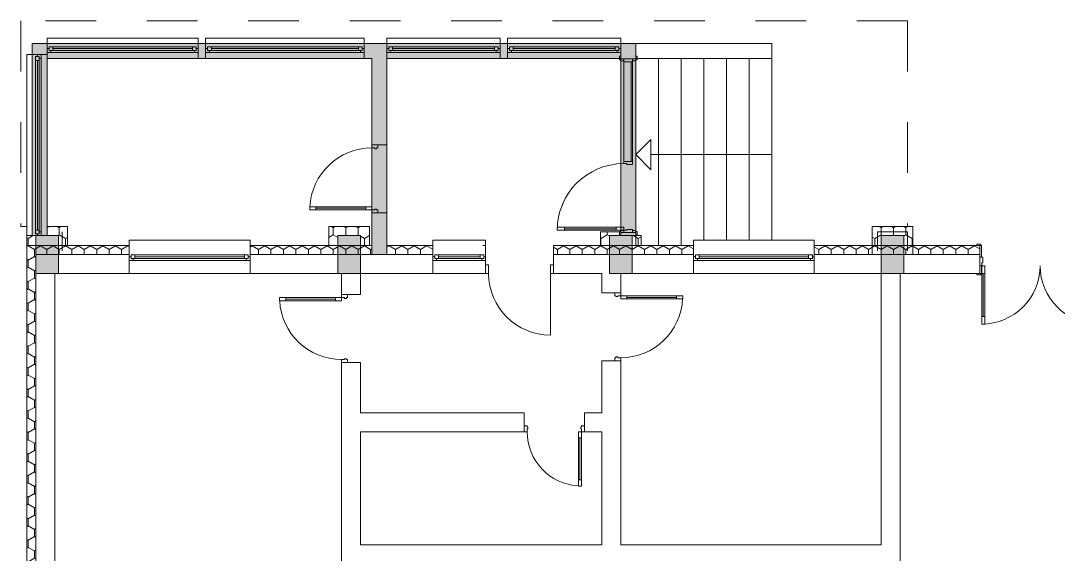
# Model space of a CAD drawing. Header units: millimetres. Extents: x 2814058 to 2855058, y -67651 to -38951.
# Drawn here: x 2829723 to 2832610, y -52474 to -50988 of the extents above; entities that cross this region are included whole.
import ezdxf

# ---------------------------------------------------------------- set-up
doc = ezdxf.new("R2010")
doc.units = ezdxf.units.MM
doc.header["$MEASUREMENT"] = 0
doc.linetypes.add('Dashed', pattern=[282.222223, 141.111112, -141.111112])
for name, color, linetype, lineweight in [('0_muret e jashtme_Pen_No__1', 7, 'Continuous', 0), ('0_muret e jashtme_Pen_No__19', 255, 'Continuous', 0), ('Exterior walls_Pen_No__1', 7, 'Continuous', 0), ('Exterior walls_Pen_No__101', 252, 'Continuous', 0), ('Shell - Roof_Pen_No__1', 7, 'Continuous', 0), ('Shell - Roof_Pen_No__21', 7, 'Continuous', 0)]:
    doc.layers.add(name, color=color, linetype=linetype, lineweight=lineweight)
doc.layers.add('0_muret e jashtme_Pen_No__14', color=7, linetype='Continuous', lineweight=0, true_color=0xbd8b17)
doc.layers.add('Shell - Roof', color=7, linetype='Continuous')
pattern_1 = [(90, (2247653.822, -76424.967), (-34.6410162, 0), [20, -40]), (90, (2247636.502, -76394.967), (-34.6410162, 0), [20, -40]), (150, (2247653.822, -76404.967), (17.320508, 30), [20, -40]), (150, (2247619.18, -76404.967), (17.320508, 30), [20, -40]), (210, (2247653.822, -76424.967), (-17.320508, 30), [20, -40]), (210, (2247619.18, -76424.967), (-17.320508, 30), [20, -40])]

# ---------------------------------------------------------------- blocks, each defined once
blk = doc.blocks.new('Line_5', base_point=(2831812.9, -51361.1))
at = {"layer": 'Shell - Roof_Pen_No__1', "color": 7, "linetype": 'Continuous', "lineweight": 0}
for p, q in [((2831434.9, -51361.1), (2831476.9, -51319.1)), ((2831476.9, -51319.1), (2831476.9, -51403.1)), ((2831434.9, -51361.1), (2831476.9, -51403.1)), ((2831812.9, -51361.1), (2831476.9, -51361.1))]:
    blk.add_line(p, q, dxfattribs=at)

msp = doc.modelspace()

# ---------------------------------------------------------------- hatches: boundary and pattern name
at = {"layer": '0_muret e jashtme_Pen_No__14', "linetype": 'Continuous', "lineweight": 0, "true_color": 0xbd8b17}
h = msp.add_hatch(dxfattribs=at)
h.set_pattern_fill('Styrofoam_SM_Insulation', color=42, style=0, pattern_type=2)
h.set_pattern_definition(pattern_1)
h.paths.add_polyline_path([(2829853.6, -51561.6), (2829853.6, -51614.1), (2829828.4, -51614.1), (2829828.4, -51586.8), (2829796.9, -51586.8), (2829796.9, -51561.6)])
h = msp.add_hatch(dxfattribs=at)
h.set_pattern_fill('Styrofoam_SM_Insulation', color=42, style=0, pattern_type=2)
h.set_pattern_definition(pattern_1)
h.paths.add_polyline_path([(2830693.6, -51614.1), (2830668.4, -51614.1), (2830668.4, -51586.8), (2830605.4, -51586.8), (2830605.4, -51614.1), (2830580.2, -51614.1), (2830580.2, -51561.6), (2830693.6, -51561.6)])
h = msp.add_hatch(dxfattribs=at)
h.set_pattern_fill('Styrofoam_SM_Insulation', color=42, style=0, pattern_type=2)
h.set_pattern_definition(pattern_1)
h.paths.add_polyline_path([(2831392.9, -51576.3), (2831336.2, -51576.3), (2831336.2, -51614.1), (2831361.4, -51614.1), (2831361.4, -51586.8), (2831392.9, -51586.8)])
h = msp.add_hatch(dxfattribs=at)
h.set_pattern_fill('Styrofoam_SM_Insulation', color=42, style=0, pattern_type=2)
h.set_pattern_definition(pattern_1)
h.paths.add_polyline_path([(2832092.2, -51639.3), (2832092.2, -51561.6), (2832205.6, -51561.6), (2832205.6, -51639.3), (2832180.4, -51639.3), (2832180.4, -51586.8), (2832117.4, -51586.8), (2832117.4, -51639.3)])
h = msp.add_hatch(dxfattribs=at)
h.set_pattern_fill('Styrofoam_SM_Insulation', color=42, style=0, pattern_type=2)
h.set_pattern_definition(pattern_1)
h.paths.add_polyline_path([(2829740.2, -51614.1), (2829765.4, -51614.1), (2829765.4, -51586.8), (2829754.9, -51586.8), (2829740.2, -51586.8)])
h = msp.add_hatch(dxfattribs=at)
h.set_pattern_fill('Styrofoam_SM_Insulation', color=42, style=0, pattern_type=2)
h.set_pattern_definition(pattern_1)
h.paths.add_polyline_path([(2831424.4, -51614.1), (2831449.6, -51614.1), (2831449.6, -51586.8), (2831424.4, -51586.8)])
h = msp.add_hatch(dxfattribs=at)
h.set_pattern_fill('Styrofoam_SM_Insulation', color=42, style=0, pattern_type=2)
h.set_pattern_definition(pattern_1)
h.paths.add_polyline_path([(2829740.2, -51614.1), (2829765.4, -51639.3), (2830025.4, -51639.3), (2830025.4, -51614.1)])
h = msp.add_hatch(dxfattribs=at)
h.set_pattern_fill('Styrofoam_SM_Insulation', color=42, style=0, pattern_type=2)
h.set_pattern_definition(pattern_1)
h.paths.add_polyline_path([(2829740.2, -51614.1), (2829740.2, -52620.8), (2829765.4, -52620.8), (2829765.4, -51639.3)])
h = msp.add_hatch(dxfattribs=at)
h.set_pattern_fill('Styrofoam_SM_Insulation', color=42, style=0, pattern_type=2)
h.set_pattern_definition(pattern_1)
h.paths.add_polyline_path([(2830361.4, -51639.3), (2830699.9, -51639.3), (2830699.9, -51614.1), (2830361.4, -51614.1)])
h = msp.add_hatch(dxfattribs=at)
h.set_pattern_fill('Styrofoam_SM_Insulation', color=42, style=0, pattern_type=2)
h.set_pattern_definition(pattern_1)
h.paths.add_polyline_path([(2830741.9, -51639.3), (2830869.9, -51639.3), (2830869.9, -51614.1), (2830741.9, -51614.1)])
h = msp.add_hatch(dxfattribs=at)
h.set_pattern_fill('Styrofoam_SM_Insulation', color=42, style=0, pattern_type=2)
h.set_pattern_definition(pattern_1)
h.paths.add_polyline_path([(2831205.9, -51614.1), (2831205.9, -51639.3), (2831595.4, -51639.3), (2831595.4, -51614.1)])
h = msp.add_hatch(dxfattribs=at)
h.set_pattern_fill('Styrofoam_SM_Insulation', color=42, style=0, pattern_type=2)
h.set_pattern_definition(pattern_1)
h.paths.add_polyline_path([(2831931.4, -51614.1), (2831931.4, -51639.3), (2832391.5, -51639.3), (2832391.5, -51614.1)])
at = {"layer": '0_muret e jashtme_Pen_No__19', "linetype": 'Continuous', "lineweight": 0}
for points in [[(2829765.4, -51691.8), (2829765.4, -51586.8), (2829828.4, -51586.8), (2829828.4, -51691.8)], [(2830605.4, -51691.8), (2830605.4, -51586.8), (2830668.4, -51586.8), (2830668.4, -51691.8)], [(2831361.4, -51691.8), (2831361.4, -51586.8), (2831424.4, -51586.8), (2831424.4, -51691.8)], [(2832117.4, -51691.8), (2832117.4, -51586.8), (2832180.4, -51586.8), (2832180.4, -51691.8)]]:
    msp.add_hatch(color=255, dxfattribs=at).paths.add_polyline_path(points)
at = {"layer": 'Exterior walls_Pen_No__101', "linetype": 'Continuous', "lineweight": 0}
msp.add_hatch(color=252, dxfattribs=at).paths.add_polyline_path([(2829796.9, -51586.8), (2829796.9, -51093.3), (2830699.9, -51093.3), (2830699.9, -51639.3), (2830741.9, -51639.3), (2830741.9, -51093.3), (2831392.9, -51093.3), (2831392.9, -51586.8), (2831434.9, -51586.8), (2831434.9, -51051.3), (2829754.9, -51051.3), (2829754.9, -51586.8)])

# ---------------------------------------------------------------- linework, layer by layer
at = {"layer": '0_muret e jashtme_Pen_No__1', "color": 7, "linetype": 'Continuous', "lineweight": 0}
for p, q in [((2830216.9, -51036.6), (2829796.9, -51036.6)), ((2829796.9, -51036.6), (2829796.9, -51051.3)), ((2829796.9, -51051.3), (2829796.9, -51066)), ((2829796.9, -51051.3), (2829796.9, -51066)), ((2829812.7, -51060.8), (2829802.2, -51060.8)), ((2829802.2, -51060.8), (2829802.2, -51071.3)), ((2830201.2, -51060.8), (2829812.7, -51060.8)), ((2829812.7, -51071.3), (2829812.7, -51060.8)), ((2830201.2, -51060.8), (2829812.7, -51060.8)), ((2830211.7, -51060.8), (2830201.2, -51060.8)), ((2830201.2, -51060.8), (2830201.2, -51071.3)), ((2830211.7, -51071.3), (2830211.7, -51060.8)), ((2830216.9, -51051.3), (2830216.9, -51036.6)), ((2830216.9, -51051.3), (2830216.9, -51066)), ((2830216.9, -51051.3), (2830216.9, -51066)), ((2830678.9, -51036.6), (2830237.9, -51036.6)), ((2830237.9, -51036.6), (2830237.9, -51051.3)), ((2830237.9, -51051.3), (2830237.9, -51066)), ((2830237.9, -51051.3), (2830237.9, -51066)), ((2830253.7, -51060.8), (2830243.2, -51060.8)), ((2830243.2, -51060.8), (2830243.2, -51071.3)), ((2830663.2, -51060.8), (2830253.7, -51060.8)), ((2830253.7, -51071.3), (2830253.7, -51060.8)), ((2830663.2, -51060.8), (2830253.7, -51060.8)), ((2830673.7, -51060.8), (2830663.2, -51060.8)), ((2830663.2, -51060.8), (2830663.2, -51071.3)), ((2830673.7, -51071.3), (2830673.7, -51060.8)), ((2830678.9, -51051.3), (2830678.9, -51036.6)), ((2830678.9, -51051.3), (2830678.9, -51066)), ((2830678.9, -51051.3), (2830678.9, -51066)), ((2831056.9, -51036.6), (2830741.9, -51036.6)), ((2830741.9, -51036.6), (2830741.9, -51051.3)), ((2830741.9, -51051.3), (2830741.9, -51066)), ((2830741.9, -51051.3), (2830741.9, -51066)), ((2830757.7, -51060.8), (2830747.2, -51060.8)), ((2830747.2, -51060.8), (2830747.2, -51071.3)), ((2831041.2, -51060.8), (2830757.7, -51060.8)), ((2830757.7, -51071.3), (2830757.7, -51060.8)), ((2831041.2, -51060.8), (2830757.7, -51060.8)), ((2831051.7, -51060.8), (2831041.2, -51060.8)), ((2831041.2, -51060.8), (2831041.2, -51071.3)), ((2831051.7, -51071.3), (2831051.7, -51060.8)), ((2831056.9, -51051.3), (2831056.9, -51036.6)), ((2831056.9, -51051.3), (2831056.9, -51066)), ((2831056.9, -51051.3), (2831056.9, -51066)), ((2831392.9, -51036.6), (2831077.9, -51036.6)), ((2831077.9, -51036.6), (2831077.9, -51051.3)), ((2831077.9, -51051.3), (2831077.9, -51066)), ((2831077.9, -51051.3), (2831077.9, -51066)), ((2831093.7, -51060.8), (2831083.2, -51060.8)), ((2831083.2, -51060.8), (2831083.2, -51071.3)), ((2831377.2, -51060.8), (2831093.7, -51060.8)), ((2831093.7, -51071.3), (2831093.7, -51060.8)), ((2831377.2, -51060.8), (2831093.7, -51060.8)), ((2831387.7, -51060.8), (2831377.2, -51060.8)), ((2831377.2, -51060.8), (2831377.2, -51071.3)), ((2831387.7, -51071.3), (2831387.7, -51060.8)), ((2831392.9, -51051.3), (2831392.9, -51036.6)), ((2831392.9, -51051.3), (2831392.9, -51066)), ((2831392.9, -51051.3), (2831392.9, -51066)), ((2829754.9, -51082.8), (2829740.2, -51082.8)), ((2829740.2, -51082.8), (2829740.2, -51586.8)), ((2829754.9, -51082.8), (2829769.6, -51082.8)), ((2829754.9, -51082.8), (2829769.6, -51082.8)), ((2829764.4, -51088.1), (2829764.4, -51098.6)), ((2829774.9, -51088.1), (2829764.4, -51088.1)), ((2829769.6, -51082.8), (2829780.1, -51082.8)), ((2829769.6, -51082.8), (2829769.6, -51088.1)), ((2829769.6, -51082.8), (2829780.1, -51082.8)), ((2829769.6, -51082.8), (2829780.1, -51082.8)), ((2829769.6, -51088.1), (2829774.9, -51088.1)), ((2829774.9, -51088.1), (2829774.9, -51093.3)), ((2829774.9, -51098.6), (2829774.9, -51088.1)), ((2829774.9, -51093.3), (2829780.1, -51093.3)), ((2829780.1, -51082.8), (2829796.9, -51082.8)), ((2829780.1, -51093.3), (2829780.1, -51082.8)), ((2829780.1, -51082.8), (2829796.9, -51082.8)), ((2829780.1, -51576.3), (2829780.1, -51093.3)), ((2829796.9, -51066), (2829796.9, -51076.5)), ((2829802.2, -51066), (2829796.9, -51066)), ((2829796.9, -51066), (2829796.9, -51076.5)), ((2829796.9, -51066), (2829796.9, -51076.5)), ((2829796.9, -51076.5), (2829796.9, -51093.3)), ((2829796.9, -51076.5), (2829807.4, -51076.5)), ((2829796.9, -51076.5), (2829796.9, -51093.3)), ((2829796.9, -51082.8), (2829796.9, -51586.8)), ((2830216.9, -51093.3), (2829796.9, -51093.3)), ((2829802.2, -51071.3), (2829802.2, -51066)), ((2829807.4, -51071.3), (2829802.2, -51071.3)), ((2829802.2, -51071.3), (2829812.7, -51071.3)), ((2829807.4, -51076.5), (2829807.4, -51071.3)), ((2829807.4, -51076.5), (2830206.4, -51076.5)), ((2830201.2, -51066), (2829812.7, -51066)), ((2829812.7, -51071.3), (2830201.2, -51071.3)), ((2830201.2, -51071.3), (2830211.7, -51071.3)), ((2830211.7, -51071.3), (2830206.4, -51071.3)), ((2830206.4, -51071.3), (2830206.4, -51076.5)), ((2830206.4, -51076.5), (2830216.9, -51076.5)), ((2830216.9, -51066), (2830211.7, -51066)), ((2830211.7, -51066), (2830211.7, -51071.3)), ((2830216.9, -51066), (2830216.9, -51076.5)), ((2830216.9, -51066), (2830216.9, -51076.5)), ((2830216.9, -51066), (2830216.9, -51076.5)), ((2830216.9, -51076.5), (2830216.9, -51093.3)), ((2830216.9, -51076.5), (2830216.9, -51093.3)), ((2830237.9, -51066), (2830237.9, -51076.5)), ((2830243.2, -51066), (2830237.9, -51066)), ((2830237.9, -51066), (2830237.9, -51076.5)), ((2830237.9, -51066), (2830237.9, -51076.5)), ((2830237.9, -51076.5), (2830237.9, -51093.3)), ((2830237.9, -51076.5), (2830248.4, -51076.5)), ((2830237.9, -51076.5), (2830237.9, -51093.3)), ((2830678.9, -51093.3), (2830237.9, -51093.3)), ((2830243.2, -51071.3), (2830243.2, -51066)), ((2830248.4, -51071.3), (2830243.2, -51071.3)), ((2830243.2, -51071.3), (2830253.7, -51071.3)), ((2830248.4, -51076.5), (2830248.4, -51071.3)), ((2830248.4, -51076.5), (2830668.4, -51076.5)), ((2830663.2, -51066), (2830253.7, -51066)), ((2830253.7, -51071.3), (2830663.2, -51071.3)), ((2830663.2, -51071.3), (2830673.7, -51071.3)), ((2830673.7, -51071.3), (2830668.4, -51071.3)), ((2830668.4, -51071.3), (2830668.4, -51076.5)), ((2830668.4, -51076.5), (2830678.9, -51076.5)), ((2830678.9, -51066), (2830673.7, -51066)), ((2830673.7, -51066), (2830673.7, -51071.3)), ((2830678.9, -51066), (2830678.9, -51076.5)), ((2830678.9, -51066), (2830678.9, -51076.5)), ((2830678.9, -51066), (2830678.9, -51076.5)), ((2830678.9, -51076.5), (2830678.9, -51093.3)), ((2830678.9, -51076.5), (2830678.9, -51093.3)), ((2830741.9, -51066), (2830741.9, -51076.5)), ((2830747.2, -51066), (2830741.9, -51066)), ((2830741.9, -51066), (2830741.9, -51076.5)), ((2830741.9, -51066), (2830741.9, -51076.5)), ((2830741.9, -51076.5), (2830741.9, -51093.3)), ((2830741.9, -51076.5), (2830752.4, -51076.5)), ((2830741.9, -51076.5), (2830741.9, -51093.3)), ((2831056.9, -51093.3), (2830741.9, -51093.3)), ((2830747.2, -51071.3), (2830747.2, -51066)), ((2830752.4, -51071.3), (2830747.2, -51071.3)), ((2830747.2, -51071.3), (2830757.7, -51071.3)), ((2830752.4, -51076.5), (2830752.4, -51071.3)), ((2830752.4, -51076.5), (2831046.4, -51076.5)), ((2831041.2, -51066), (2830757.7, -51066)), ((2830757.7, -51071.3), (2831041.2, -51071.3)), ((2831041.2, -51071.3), (2831051.7, -51071.3)), ((2831051.7, -51071.3), (2831046.4, -51071.3)), ((2831046.4, -51071.3), (2831046.4, -51076.5)), ((2831046.4, -51076.5), (2831056.9, -51076.5)), ((2831056.9, -51066), (2831051.7, -51066)), ((2831051.7, -51066), (2831051.7, -51071.3)), ((2831056.9, -51066), (2831056.9, -51076.5)), ((2831056.9, -51066), (2831056.9, -51076.5)), ((2831056.9, -51066), (2831056.9, -51076.5)), ((2831056.9, -51076.5), (2831056.9, -51093.3)), ((2831056.9, -51076.5), (2831056.9, -51093.3)), ((2831077.9, -51066), (2831077.9, -51076.5)), ((2831083.2, -51066), (2831077.9, -51066)), ((2831077.9, -51066), (2831077.9, -51076.5)), ((2831077.9, -51066), (2831077.9, -51076.5)), ((2831077.9, -51076.5), (2831077.9, -51093.3)), ((2831077.9, -51076.5), (2831088.4, -51076.5)), ((2831077.9, -51076.5), (2831077.9, -51093.3)), ((2831392.9, -51093.3), (2831077.9, -51093.3)), ((2831083.2, -51071.3), (2831083.2, -51066)), ((2831088.4, -51071.3), (2831083.2, -51071.3)), ((2831083.2, -51071.3), (2831093.7, -51071.3)), ((2831088.4, -51076.5), (2831088.4, -51071.3)), ((2831088.4, -51076.5), (2831382.4, -51076.5)), ((2831377.2, -51066), (2831093.7, -51066)), ((2831093.7, -51071.3), (2831377.2, -51071.3)), ((2831377.2, -51071.3), (2831387.7, -51071.3)), ((2831387.7, -51071.3), (2831382.4, -51071.3)), ((2831382.4, -51071.3), (2831382.4, -51076.5)), ((2831382.4, -51076.5), (2831392.9, -51076.5)), ((2831392.9, -51066), (2831387.7, -51066)), ((2831387.7, -51066), (2831387.7, -51071.3)), ((2831392.9, -51087), (2831388.9, -51087)), ((2831388.9, -51087), (2831388.9, -51097.5)), ((2831392.9, -51066), (2831392.9, -51076.5)), ((2831392.9, -51066), (2831392.9, -51076.5)), ((2831392.9, -51066), (2831392.9, -51076.5)), ((2831392.9, -51076.5), (2831392.9, -51093.3)), ((2831392.9, -51076.5), (2831392.9, -51093.3)), ((2831392.9, -51094.7), (2831392.9, -51087)), ((2831392.9, -51097.5), (2831392.9, -51087)), ((2831392.9, -51094.7), (2831392.9, -51087)), ((2831392.9, -51094.7), (2831392.9, -51087)), ((2831434.9, -51094.7), (2831434.9, -51087)), ((2831438.9, -51087), (2831434.9, -51087)), ((2831434.9, -51087), (2831434.9, -51097.5)), ((2831434.9, -51094.7), (2831434.9, -51087)), ((2831434.9, -51094.7), (2831434.9, -51087)), ((2831438.9, -51097.5), (2831438.9, -51087)), ((2829764.4, -51098.6), (2829764.4, -51571.1)), ((2829764.4, -51098.6), (2829774.9, -51098.6)), ((2829764.4, -51098.6), (2829764.4, -51571.1)), ((2829769.6, -51098.6), (2829769.6, -51571.1)), ((2829774.9, -51571.1), (2829774.9, -51098.6)), ((2831388.9, -51097.5), (2831392.9, -51097.5)), ((2831392.9, -51094.7), (2831401.3, -51094.7)), ((2831392.9, -51094.7), (2831401.3, -51094.7)), ((2831401.3, -51094.7), (2831392.9, -51094.7)), ((2831392.9, -51094.7), (2831392.9, -51100)), ((2831392.9, -51094.7), (2831401.3, -51094.7)), ((2831392.9, -51094.7), (2831401.3, -51094.7)), ((2831392.9, -51094.7), (2831401.3, -51094.7)), ((2831392.9, -51100), (2831401.3, -51100)), ((2831401.3, -51094.7), (2831425.5, -51094.7)), ((2831401.3, -51100), (2831401.3, -51094.7)), ((2831401.3, -51103.1), (2831401.3, -51094.7)), ((2831401.3, -51094.7), (2831425.5, -51094.7)), ((2831401.3, -51094.7), (2831425.5, -51094.7)), ((2831401.3, -51094.7), (2831425.5, -51094.7)), ((2831425.5, -51103.1), (2831401.3, -51103.1)), ((2831401.3, -51103.1), (2831401.3, -51380.3)), ((2831425.5, -51103.1), (2831401.3, -51103.1)), ((2831401.3, -51380.3), (2831401.3, -51103.1)), ((2831421.7, -51103.1), (2831421.7, -51380.3)), ((2831425.5, -51094.7), (2831434.9, -51094.7)), ((2831434.9, -51094.7), (2831425.5, -51094.7)), ((2831425.5, -51094.7), (2831425.5, -51100)), ((2831425.5, -51094.7), (2831425.5, -51103.1)), ((2831425.5, -51094.7), (2831434.9, -51094.7)), ((2831425.5, -51094.7), (2831434.9, -51094.7)), ((2831425.5, -51100), (2831434.9, -51100)), ((2831425.5, -51380.3), (2831425.5, -51103.1)), ((2831434.9, -51100), (2831434.9, -51094.7)), ((2831434.9, -51097.5), (2831438.9, -51097.5)), ((2830699.9, -51334.3), (2830716.7, -51334.3)), ((2830699.9, -51334.3), (2830716.7, -51334.3)), ((2830699.9, -51342.7), (2830699.9, -51334.3)), ((2830699.9, -51334.3), (2830716.7, -51334.3)), ((2830699.9, -51334.3), (2830716.7, -51334.3)), ((2830708.3, -51342.7), (2830699.9, -51342.7)), ((2830708.3, -51344.8), (2830708.3, -51342.7)), ((2830713.6, -51344.8), (2830708.3, -51344.8)), ((2830716.7, -51342.7), (2830713.6, -51342.7)), ((2830713.6, -51342.7), (2830713.6, -51344.8)), ((2830716.7, -51334.3), (2830741.9, -51334.3)), ((2830716.7, -51334.3), (2830716.7, -51342.7)), ((2830716.7, -51334.3), (2830741.9, -51334.3)), ((2831401.3, -51380.3), (2831425.5, -51380.3)), ((2831401.3, -51386.2), (2831401.3, -51380.3)), ((2831401.3, -51380.3), (2831425.5, -51380.3)), ((2831425.5, -51380.3), (2831425.5, -51388.7)), ((2831409.7, -51386.2), (2831401.3, -51386.2)), ((2831409.7, -51388.7), (2831409.7, -51386.2)), ((2831425.5, -51388.7), (2831409.7, -51388.7)), ((2830544.5, -51506.5), (2830527.7, -51506.5)), ((2830527.7, -51506.5), (2830527.7, -51514.9)), ((2830527.7, -51514.9), (2830544.5, -51514.9)), ((2830683.1, -51506.5), (2830544.5, -51506.5)), ((2830544.5, -51506.5), (2830544.5, -51510.7)), ((2830544.5, -51514.9), (2830544.5, -51506.5)), ((2830683.1, -51510.7), (2830544.5, -51510.7)), ((2830544.5, -51510.7), (2830544.5, -51514.9)), ((2830544.5, -51510.7), (2830683.1, -51510.7)), ((2830544.5, -51510.7), (2830683.1, -51510.7)), ((2830544.5, -51514.9), (2830683.1, -51514.9)), ((2830683.1, -51510.7), (2830683.1, -51506.5)), ((2830699.9, -51506.5), (2830683.1, -51506.5)), ((2830683.1, -51506.5), (2830683.1, -51514.9)), ((2830683.1, -51514.9), (2830683.1, -51510.7)), ((2830683.1, -51514.9), (2830699.9, -51514.9)), ((2830699.9, -51514.9), (2830699.9, -51506.5)), ((2830699.9, -51514.9), (2830708.3, -51514.9)), ((2830699.9, -51523.3), (2830699.9, -51514.9)), ((2830699.9, -51523.3), (2830716.7, -51523.3)), ((2830716.7, -51523.3), (2830699.9, -51523.3)), ((2830699.9, -51523.3), (2830716.7, -51523.3)), ((2830699.9, -51523.3), (2830716.7, -51523.3)), ((2830708.3, -51514.9), (2830708.3, -51512.8)), ((2830708.3, -51512.8), (2830713.6, -51512.8)), ((2830713.6, -51512.8), (2830713.6, -51514.9)), ((2830713.6, -51514.9), (2830716.7, -51514.9)), ((2830716.7, -51514.9), (2830716.7, -51523.3)), ((2830716.7, -51523.3), (2830741.9, -51523.3)), ((2830716.7, -51523.3), (2830741.9, -51523.3)), ((2829774.9, -51571.1), (2829764.4, -51571.1)), ((2829764.4, -51571.1), (2829764.4, -51581.6)), ((2829764.4, -51581.6), (2829774.9, -51581.6)), ((2829774.9, -51581.6), (2829769.6, -51581.6)), ((2829769.6, -51581.6), (2829769.6, -51586.8)), ((2829774.9, -51581.6), (2829774.9, -51571.1)), ((2829780.1, -51576.3), (2829774.9, -51576.3)), ((2829774.9, -51576.3), (2829774.9, -51581.6)), ((2829780.1, -51586.8), (2829780.1, -51576.3)), ((2831236.7, -51563.5), (2831215.7, -51563.5)), ((2831215.7, -51563.5), (2831215.7, -51571.9)), ((2831215.7, -51571.9), (2831236.7, -51571.9)), ((2831380.3, -51563.5), (2831236.7, -51563.5)), ((2831236.7, -51563.5), (2831236.7, -51567.7)), ((2831236.7, -51571.9), (2831236.7, -51563.5)), ((2831380.3, -51567.7), (2831236.7, -51567.7)), ((2831236.7, -51567.7), (2831236.7, -51571.9)), ((2831236.7, -51567.7), (2831380.3, -51567.7)), ((2831236.7, -51567.7), (2831380.3, -51567.7)), ((2831236.7, -51571.9), (2831380.3, -51571.9)), ((2831380.3, -51567.7), (2831380.3, -51563.5)), ((2831401.3, -51563.5), (2831380.3, -51563.5)), ((2831380.3, -51563.5), (2831380.3, -51571.9)), ((2831380.3, -51571.9), (2831380.3, -51567.7)), ((2831380.3, -51571.9), (2831401.3, -51571.9)), ((2831388.9, -51575), (2831388.9, -51585.5)), ((2831392.9, -51575), (2831388.9, -51575)), ((2831401.3, -51572.5), (2831392.9, -51572.5)), ((2831392.9, -51572.5), (2831392.9, -51577.7)), ((2831392.9, -51585.5), (2831392.9, -51575)), ((2831392.9, -51577.7), (2831392.9, -51585.5)), ((2831392.9, -51577.7), (2831401.3, -51577.7)), ((2831392.9, -51577.7), (2831401.3, -51577.7)), ((2831392.9, -51577.7), (2831401.3, -51577.7)), ((2831392.9, -51577.7), (2831401.3, -51577.7)), ((2831392.9, -51577.7), (2831401.3, -51577.7)), ((2831392.9, -51577.7), (2831401.3, -51577.7)), ((2831392.9, -51577.7), (2831392.9, -51585.5)), ((2831392.9, -51577.7), (2831392.9, -51585.5)), ((2831401.3, -51571.9), (2831401.3, -51563.5)), ((2831401.3, -51577.7), (2831401.3, -51571.9)), ((2831401.3, -51571.9), (2831409.7, -51571.9)), ((2831401.3, -51577.7), (2831401.3, -51572.5)), ((2831401.3, -51577.7), (2831425.5, -51577.7)), ((2831425.5, -51577.7), (2831401.3, -51577.7)), ((2831401.3, -51577.7), (2831425.5, -51577.7)), ((2831401.3, -51577.7), (2831425.5, -51577.7)), ((2831409.7, -51571.9), (2831409.7, -51569.3)), ((2831409.7, -51569.3), (2831425.5, -51569.3)), ((2831425.5, -51569.3), (2831425.5, -51577.7)), ((2831434.9, -51572.5), (2831425.5, -51572.5)), ((2831425.5, -51572.5), (2831425.5, -51577.7)), ((2831425.5, -51577.7), (2831434.9, -51577.7)), ((2831425.5, -51577.7), (2831434.9, -51577.7)), ((2831425.5, -51577.7), (2831434.9, -51577.7)), ((2831425.5, -51577.7), (2831434.9, -51577.7)), ((2831434.9, -51577.7), (2831434.9, -51572.5)), ((2831434.9, -51575), (2831434.9, -51585.5)), ((2831438.9, -51575), (2831434.9, -51575)), ((2831434.9, -51577.7), (2831434.9, -51585.5)), ((2831434.9, -51577.7), (2831434.9, -51585.5)), ((2831434.9, -51577.7), (2831434.9, -51585.5)), ((2831438.9, -51585.5), (2831438.9, -51575)), ((2829740.2, -51586.8), (2829754.9, -51586.8)), ((2829754.9, -51586.8), (2829769.6, -51586.8)), ((2829754.9, -51586.8), (2829769.6, -51586.8)), ((2829769.6, -51586.8), (2829780.1, -51586.8)), ((2829769.6, -51586.8), (2829780.1, -51586.8)), ((2829769.6, -51586.8), (2829780.1, -51586.8)), ((2829780.1, -51586.8), (2829796.9, -51586.8)), ((2829780.1, -51586.8), (2829796.9, -51586.8)), ((2830361.4, -51599.4), (2830025.4, -51599.4)), ((2830025.4, -51599.4), (2830025.4, -51614.1)), ((2830361.4, -51614.1), (2830361.4, -51599.4)), ((2831016.9, -51599.4), (2830869.9, -51599.4)), ((2830869.9, -51599.4), (2830869.9, -51614.1)), ((2831016.9, -51614.1), (2831016.9, -51599.4)), ((2831388.9, -51585.5), (2831392.9, -51585.5)), ((2831434.9, -51585.5), (2831438.9, -51585.5)), ((2831595.4, -51614.1), (2831595.4, -51599.4)), ((2831595.4, -51599.4), (2831931.4, -51599.4)), ((2831931.4, -51599.4), (2831931.4, -51614.1)), ((2832383.8, -51614.1), (2832383.8, -51610.1)), ((2832383.8, -51610.1), (2832394.3, -51610.1)), ((2832394.3, -51610.1), (2832394.3, -51614.1)), ((2830025.4, -51639.3), (2829765.4, -51639.3)), ((2829765.4, -51639.3), (2829765.4, -52620.8)), ((2830025.4, -51614.1), (2830025.4, -51639.3)), ((2830025.4, -51614.1), (2830025.4, -51639.3)), ((2830025.4, -51639.3), (2830025.4, -51645.6)), ((2830025.4, -51639.3), (2830025.4, -51645.6)), ((2830041.1, -51640.4), (2830030.6, -51640.4)), ((2830030.6, -51640.4), (2830030.6, -51650.9)), ((2830345.6, -51640.4), (2830041.1, -51640.4)), ((2830041.1, -51650.9), (2830041.1, -51640.4)), ((2830345.6, -51640.4), (2830041.1, -51640.4)), ((2830356.1, -51640.4), (2830345.6, -51640.4)), ((2830345.6, -51640.4), (2830345.6, -51650.9)), ((2830356.1, -51650.9), (2830356.1, -51640.4)), ((2830361.4, -51614.1), (2830361.4, -51639.3)), ((2830361.4, -51614.1), (2830361.4, -51639.3)), ((2830699.9, -51639.3), (2830361.4, -51639.3)), ((2830361.4, -51639.3), (2830361.4, -51645.6)), ((2830361.4, -51639.3), (2830361.4, -51645.6)), ((2830699.9, -51614.1), (2830699.9, -51639.3)), ((2830699.9, -51614.1), (2830699.9, -51639.3)), ((2830741.9, -51639.3), (2830741.9, -51614.1)), ((2830741.9, -51639.3), (2830741.9, -51614.1)), ((2830869.9, -51639.3), (2830741.9, -51639.3)), ((2830869.9, -51614.1), (2830869.9, -51639.3)), ((2830869.9, -51614.1), (2830869.9, -51639.3)), ((2830869.9, -51639.3), (2830869.9, -51645.6)), ((2830869.9, -51639.3), (2830869.9, -51645.6)), ((2830885.7, -51640.4), (2830875.2, -51640.4)), ((2830875.2, -51640.4), (2830875.2, -51650.9)), ((2831001.2, -51640.4), (2830885.7, -51640.4)), ((2830885.7, -51650.9), (2830885.7, -51640.4)), ((2831001.2, -51640.4), (2830885.7, -51640.4)), ((2831011.7, -51640.4), (2831001.2, -51640.4)), ((2831001.2, -51640.4), (2831001.2, -51650.9)), ((2831016.9, -51614.1), (2831009.2, -51614.1)), ((2831016.9, -51614.1), (2831009.2, -51614.1)), ((2831011.7, -51650.9), (2831011.7, -51640.4)), ((2831016.9, -51614.1), (2831016.9, -51639.3)), ((2831016.9, -51639.3), (2831016.9, -51614.1)), ((2831016.9, -51639.3), (2831016.9, -51614.1)), ((2831016.9, -51639.3), (2831016.9, -51645.6)), ((2831016.9, -51667.7), (2831016.9, -51639.3)), ((2831016.9, -51667.7), (2831016.9, -51639.3)), ((2831205.9, -51614.1), (2831213.7, -51614.1)), ((2831205.9, -51639.3), (2831205.9, -51614.1)), ((2831205.9, -51639.3), (2831205.9, -51614.1)), ((2831205.9, -51639.3), (2831205.9, -51614.1)), ((2831205.9, -51614.1), (2831213.7, -51614.1)), ((2831205.9, -51614.1), (2831213.7, -51614.1)), ((2831595.4, -51639.3), (2831205.9, -51639.3)), ((2831205.9, -51667.7), (2831205.9, -51639.3)), ((2831205.9, -51667.7), (2831205.9, -51639.3)), ((2831205.9, -51667.7), (2831205.9, -51639.3)), ((2831595.4, -51614.1), (2831595.4, -51639.3)), ((2831595.4, -51614.1), (2831595.4, -51639.3)), ((2831595.4, -51639.3), (2831595.4, -51645.6)), ((2831595.4, -51639.3), (2831595.4, -51645.6)), ((2831600.6, -51640.4), (2831611.1, -51640.4)), ((2831600.6, -51650.9), (2831600.6, -51640.4)), ((2831611.1, -51640.4), (2831915.6, -51640.4)), ((2831611.1, -51640.4), (2831611.1, -51650.9)), ((2831611.1, -51640.4), (2831915.6, -51640.4)), ((2831915.6, -51650.9), (2831915.6, -51640.4)), ((2831915.6, -51640.4), (2831926.1, -51640.4)), ((2831926.1, -51640.4), (2831926.1, -51650.9)), ((2831931.4, -51614.1), (2831931.4, -51639.3)), ((2831931.4, -51614.1), (2831931.4, -51639.3)), ((2832391.5, -51639.3), (2831931.4, -51639.3)), ((2831931.4, -51639.3), (2831931.4, -51645.6)), ((2831931.4, -51639.3), (2831931.4, -51645.6)), ((2832391.5, -51614.1), (2832383.8, -51614.1)), ((2832394.3, -51614.1), (2832383.8, -51614.1)), ((2832391.5, -51614.1), (2832383.8, -51614.1)), ((2832391.5, -51614.1), (2832383.8, -51614.1)), ((2832391.5, -51639.3), (2832391.5, -51614.1)), ((2832391.5, -51646.7), (2832391.5, -51614.1)), ((2832391.5, -51614.1), (2832396.8, -51614.1)), ((2832391.5, -51639.3), (2832391.5, -51614.1)), ((2832391.5, -51639.3), (2832391.5, -51614.1)), ((2832391.5, -51646.7), (2832391.5, -51639.3)), ((2832391.5, -51646.7), (2832391.5, -51639.3)), ((2832391.5, -51646.7), (2832391.5, -51639.3)), ((2832396.8, -51614.1), (2832396.8, -51646.7)), ((2830025.4, -51645.6), (2830025.4, -51656.1)), ((2830030.6, -51645.6), (2830025.4, -51645.6)), ((2830025.4, -51645.6), (2830025.4, -51656.1)), ((2830025.4, -51645.6), (2830025.4, -51656.1)), ((2830025.4, -51656.1), (2830025.4, -51691.8)), ((2830025.4, -51656.1), (2830035.9, -51656.1)), ((2830025.4, -51656.1), (2830025.4, -51691.8)), ((2830030.6, -51650.9), (2830030.6, -51645.6)), ((2830035.9, -51650.9), (2830030.6, -51650.9)), ((2830030.6, -51650.9), (2830041.1, -51650.9)), ((2830035.9, -51656.1), (2830035.9, -51650.9)), ((2830035.9, -51656.1), (2830350.9, -51656.1)), ((2830345.6, -51645.6), (2830041.1, -51645.6)), ((2830041.1, -51650.9), (2830345.6, -51650.9)), ((2830345.6, -51650.9), (2830356.1, -51650.9)), ((2830356.1, -51650.9), (2830350.9, -51650.9)), ((2830350.9, -51650.9), (2830350.9, -51656.1)), ((2830350.9, -51656.1), (2830361.4, -51656.1)), ((2830361.4, -51645.6), (2830356.1, -51645.6)), ((2830356.1, -51645.6), (2830356.1, -51650.9)), ((2830361.4, -51645.6), (2830361.4, -51656.1)), ((2830361.4, -51645.6), (2830361.4, -51656.1)), ((2830361.4, -51645.6), (2830361.4, -51656.1)), ((2830361.4, -51656.1), (2830361.4, -51691.8)), ((2830361.4, -51656.1), (2830361.4, -51691.8)), ((2830869.9, -51645.6), (2830869.9, -51656.1)), ((2830875.2, -51645.6), (2830869.9, -51645.6)), ((2830869.9, -51645.6), (2830869.9, -51656.1)), ((2830869.9, -51645.6), (2830869.9, -51656.1)), ((2830869.9, -51656.1), (2830869.9, -51691.8)), ((2830869.9, -51656.1), (2830880.4, -51656.1)), ((2830869.9, -51656.1), (2830869.9, -51691.8)), ((2830875.2, -51650.9), (2830875.2, -51645.6)), ((2830880.4, -51650.9), (2830875.2, -51650.9)), ((2830875.2, -51650.9), (2830885.7, -51650.9)), ((2830880.4, -51656.1), (2830880.4, -51650.9)), ((2830880.4, -51656.1), (2831006.4, -51656.1)), ((2831001.2, -51645.6), (2830885.7, -51645.6)), ((2830885.7, -51650.9), (2831001.2, -51650.9)), ((2831001.2, -51650.9), (2831011.7, -51650.9)), ((2831011.7, -51650.9), (2831006.4, -51650.9)), ((2831006.4, -51650.9), (2831006.4, -51656.1)), ((2831006.4, -51656.1), (2831016.9, -51656.1)), ((2831016.9, -51645.6), (2831011.7, -51645.6)), ((2831011.7, -51645.6), (2831011.7, -51650.9)), ((2831016.9, -51645.6), (2831016.9, -51656.1)), ((2831016.9, -51645.6), (2831016.9, -51656.1)), ((2831016.9, -51656.1), (2831016.9, -51691.8)), ((2831016.9, -51667.7), (2831025.3, -51667.7)), ((2831016.9, -51691.8), (2831016.9, -51667.7)), ((2831016.9, -51691.8), (2831016.9, -51667.7)), ((2831016.9, -51691.8), (2831016.9, -51667.7)), ((2831025.3, -51667.7), (2831025.3, -51691.8)), ((2831197.5, -51691.8), (2831197.5, -51667.7)), ((2831197.5, -51667.7), (2831205.9, -51667.7)), ((2831205.9, -51691.8), (2831205.9, -51667.7)), ((2831205.9, -51667.7), (2831205.9, -51691.8)), ((2831205.9, -51691.8), (2831205.9, -51667.7)), ((2831205.9, -51691.8), (2831205.9, -51667.7)), ((2831595.4, -51645.6), (2831595.4, -51656.1)), ((2831595.4, -51645.6), (2831600.6, -51645.6)), ((2831595.4, -51645.6), (2831595.4, -51656.1)), ((2831595.4, -51645.6), (2831595.4, -51656.1)), ((2831595.4, -51656.1), (2831595.4, -51691.8)), ((2831605.9, -51656.1), (2831595.4, -51656.1)), ((2831595.4, -51656.1), (2831595.4, -51691.8)), ((2831600.6, -51645.6), (2831600.6, -51650.9)), ((2831600.6, -51650.9), (2831605.9, -51650.9)), ((2831611.1, -51650.9), (2831600.6, -51650.9)), ((2831605.9, -51650.9), (2831605.9, -51656.1)), ((2831920.9, -51656.1), (2831605.9, -51656.1)), ((2831611.1, -51645.6), (2831915.6, -51645.6)), ((2831915.6, -51650.9), (2831611.1, -51650.9)), ((2831926.1, -51650.9), (2831915.6, -51650.9)), ((2831920.9, -51656.1), (2831920.9, -51650.9)), ((2831920.9, -51650.9), (2831926.1, -51650.9)), ((2831931.4, -51656.1), (2831920.9, -51656.1)), ((2831926.1, -51650.9), (2831926.1, -51645.6)), ((2831926.1, -51645.6), (2831931.4, -51645.6)), ((2831931.4, -51645.6), (2831931.4, -51656.1)), ((2831931.4, -51645.6), (2831931.4, -51656.1)), ((2831931.4, -51645.6), (2831931.4, -51656.1)), ((2831931.4, -51656.1), (2831931.4, -51691.8)), ((2831931.4, -51656.1), (2831931.4, -51691.8)), ((2832391.5, -51670.8), (2832391.5, -51646.7)), ((2832396.8, -51646.7), (2832391.5, -51646.7)), ((2832391.5, -51646.7), (2832391.5, -51670.8)), ((2832399.9, -51646.7), (2832391.5, -51646.7)), ((2832391.5, -51670.8), (2832391.5, -51646.7)), ((2832391.5, -51670.8), (2832391.5, -51646.7)), ((2832391.5, -51691.8), (2832391.5, -51670.8)), ((2832391.5, -51691.8), (2832391.5, -51670.8)), ((2832391.5, -51691.8), (2832391.5, -51670.8)), ((2832391.5, -51670.8), (2832396.8, -51670.8)), ((2832391.5, -51670.8), (2832397.4, -51670.8)), ((2832391.5, -51691.8), (2832391.5, -51670.8)), ((2832391.5, -51691.8), (2832391.5, -51670.8)), ((2832391.5, -51691.8), (2832391.5, -51670.8)), ((2832396.8, -51670.8), (2832396.8, -51691.8)), ((2832397.4, -51670.8), (2832397.4, -51662.4)), ((2832397.4, -51662.4), (2832399.9, -51662.4)), ((2832397.4, -51691.8), (2832397.4, -51670.8)), ((2832397.4, -51670.8), (2832405.8, -51670.8)), ((2832399.9, -51662.4), (2832399.9, -51646.7)), ((2832405.8, -51670.8), (2832405.8, -51691.8)), ((2830361.4, -51691.8), (2830025.4, -51691.8)), ((2831016.9, -51691.8), (2830869.9, -51691.8)), ((2831016.9, -51691.8), (2831009.2, -51691.8)), ((2831016.9, -51691.8), (2831009.2, -51691.8)), ((2831025.3, -51691.8), (2831016.9, -51691.8)), ((2831205.9, -51691.8), (2831197.5, -51691.8)), ((2831197.5, -51691.8), (2831197.5, -51864)), ((2831205.9, -51691.8), (2831213.7, -51691.8)), ((2831205.9, -51691.8), (2831213.7, -51691.8)), ((2831205.9, -51691.8), (2831213.7, -51691.8)), ((2831595.4, -51691.8), (2831931.4, -51691.8)), ((2832391.5, -51691.8), (2832383.8, -51691.8)), ((2832383.8, -51695.8), (2832383.8, -51691.8)), ((2832383.8, -51691.8), (2832394.3, -51691.8)), ((2832391.5, -51691.8), (2832383.8, -51691.8)), ((2832391.5, -51691.8), (2832383.8, -51691.8)), ((2832394.3, -51695.8), (2832383.8, -51695.8)), ((2832396.8, -51691.8), (2832391.5, -51691.8)), ((2832394.3, -51691.8), (2832394.3, -51695.8)), ((2832397.4, -51691.8), (2832401.6, -51691.8)), ((2832397.4, -51811.9), (2832397.4, -51691.8)), ((2832405.8, -51691.8), (2832397.4, -51691.8)), ((2832401.6, -51691.8), (2832401.6, -51811.9)), ((2832401.6, -51691.8), (2832405.8, -51691.8)), ((2832401.6, -51811.9), (2832401.6, -51691.8)), ((2832401.6, -51811.9), (2832401.6, -51691.8)), ((2832405.8, -51691.8), (2832405.8, -51811.9)), ((2830615.9, -51751.1), (2830632.7, -51751.1)), ((2830632.7, -51751.1), (2830615.9, -51751.1)), ((2830615.9, -51751.1), (2830615.9, -51759.5)), ((2830615.9, -51751.1), (2830632.7, -51751.1)), ((2830615.9, -51751.1), (2830632.7, -51751.1)), ((2830632.7, -51751.1), (2830668.4, -51751.1)), ((2830632.7, -51759.5), (2830632.7, -51751.1)), ((2830632.7, -51751.1), (2830668.4, -51751.1)), ((2831376.1, -51746.1), (2831340.4, -51746.1)), ((2831376.1, -51746.1), (2831340.4, -51746.1)), ((2831392.9, -51746.1), (2831376.1, -51746.1)), ((2831376.1, -51754.5), (2831376.1, -51746.1)), ((2831376.1, -51746.1), (2831392.9, -51746.1)), ((2831392.9, -51746.1), (2831376.1, -51746.1)), ((2831392.9, -51746.1), (2831376.1, -51746.1)), ((2831379.2, -51754.5), (2831376.1, -51754.5)), ((2831379.2, -51756.6), (2831379.2, -51754.5)), ((2831384.5, -51756.6), (2831379.2, -51756.6)), ((2831392.9, -51754.5), (2831384.5, -51754.5)), ((2831384.5, -51754.5), (2831384.5, -51756.6)), ((2831392.9, -51746.1), (2831392.9, -51754.5)), ((2831409.7, -51754.5), (2831392.9, -51754.5)), ((2831392.9, -51754.5), (2831392.9, -51762.9)), ((2831548.3, -51754.5), (2831409.7, -51754.5)), ((2831409.7, -51754.5), (2831409.7, -51758.7)), ((2831409.7, -51762.9), (2831409.7, -51754.5)), ((2831548.3, -51758.7), (2831548.3, -51754.5)), ((2831565.1, -51754.5), (2831548.3, -51754.5)), ((2831548.3, -51754.5), (2831548.3, -51762.9)), ((2831565.1, -51762.9), (2831565.1, -51754.5)), ((2830443.7, -51759.5), (2830460.5, -51759.5)), ((2830443.7, -51767.9), (2830443.7, -51759.5)), ((2830460.5, -51767.9), (2830443.7, -51767.9)), ((2830460.5, -51763.7), (2830460.5, -51759.5)), ((2830460.5, -51759.5), (2830599.1, -51759.5)), ((2830460.5, -51759.5), (2830460.5, -51767.9)), ((2830599.1, -51763.7), (2830460.5, -51763.7)), ((2830460.5, -51767.9), (2830460.5, -51763.7)), ((2830460.5, -51763.7), (2830599.1, -51763.7)), ((2830460.5, -51763.7), (2830599.1, -51763.7)), ((2830599.1, -51767.9), (2830460.5, -51767.9)), ((2830599.1, -51759.5), (2830599.1, -51763.7)), ((2830599.1, -51767.9), (2830599.1, -51759.5)), ((2830599.1, -51759.5), (2830615.9, -51759.5)), ((2830599.1, -51763.7), (2830599.1, -51767.9)), ((2830615.9, -51767.9), (2830599.1, -51767.9)), ((2830615.9, -51759.5), (2830624.3, -51759.5)), ((2830615.9, -51759.5), (2830615.9, -51767.9)), ((2830624.3, -51759.5), (2830624.3, -51761.6)), ((2830624.3, -51761.6), (2830629.6, -51761.6)), ((2830629.6, -51759.5), (2830632.7, -51759.5)), ((2830629.6, -51761.6), (2830629.6, -51759.5)), ((2831392.9, -51762.9), (2831409.7, -51762.9)), ((2831409.7, -51758.7), (2831548.3, -51758.7)), ((2831548.3, -51758.7), (2831409.7, -51758.7)), ((2831409.7, -51758.7), (2831409.7, -51762.9)), ((2831548.3, -51758.7), (2831409.7, -51758.7)), ((2831409.7, -51762.9), (2831548.3, -51762.9)), ((2831548.3, -51762.9), (2831548.3, -51758.7)), ((2831548.3, -51762.9), (2831565.1, -51762.9)), ((2832401.6, -51811.9), (2832397.4, -51811.9)), ((2832397.4, -51832.9), (2832397.4, -51811.9)), ((2832397.4, -51811.9), (2832405.8, -51811.9)), ((2832405.8, -51811.9), (2832401.6, -51811.9)), ((2832405.8, -51811.9), (2832405.8, -51832.9)), ((2832405.8, -51832.9), (2832397.4, -51832.9)), ((2830629.6, -51929.6), (2830624.3, -51929.6)), ((2830624.3, -51929.6), (2830624.3, -51931.7)), ((2830629.6, -51931.7), (2830629.6, -51929.6)), ((2831376.1, -51935.1), (2831376.1, -51926.7)), ((2831376.1, -51926.7), (2831379.2, -51926.7)), ((2831379.2, -51926.7), (2831379.2, -51924.6)), ((2831379.2, -51924.6), (2831384.5, -51924.6)), ((2831384.5, -51924.6), (2831384.5, -51926.7)), ((2831384.5, -51926.7), (2831392.9, -51926.7)), ((2831392.9, -51926.7), (2831392.9, -51935.1)), ((2830624.3, -51931.7), (2830615.9, -51931.7)), ((2830615.9, -51931.7), (2830615.9, -51940.1)), ((2830615.9, -51940.1), (2830632.7, -51940.1)), ((2830615.9, -51940.1), (2830632.7, -51940.1)), ((2830615.9, -51940.1), (2830632.7, -51940.1)), ((2830615.9, -51940.1), (2830632.7, -51940.1)), ((2830632.7, -51931.7), (2830629.6, -51931.7)), ((2830632.7, -51940.1), (2830632.7, -51931.7)), ((2830632.7, -51940.1), (2830668.4, -51940.1)), ((2830632.7, -51940.1), (2830668.4, -51940.1)), ((2831376.1, -51935.1), (2831340.4, -51935.1)), ((2831376.1, -51935.1), (2831340.4, -51935.1)), ((2831392.9, -51935.1), (2831376.1, -51935.1)), ((2831392.9, -51935.1), (2831376.1, -51935.1)), ((2831392.9, -51935.1), (2831376.1, -51935.1)), ((2831392.9, -51935.1), (2831376.1, -51935.1)), ((2831124, -52116), (2831124, -52080.3)), ((2831124, -52116), (2831124, -52080.3)), ((2831292, -52116), (2831292, -52080.3)), ((2831292, -52116), (2831292, -52080.3)), ((2831124, -52132.8), (2831124, -52116)), ((2831124, -52132.8), (2831124, -52116)), ((2831124, -52116), (2831132.4, -52116)), ((2831124, -52132.8), (2831124, -52116)), ((2831124, -52132.8), (2831124, -52116)), ((2831132.4, -52132.8), (2831124, -52132.8)), ((2831132.4, -52116), (2831132.4, -52119.1)), ((2831132.4, -52119.1), (2831134.5, -52119.1)), ((2831132.4, -52124.4), (2831132.4, -52132.8)), ((2831134.5, -52124.4), (2831132.4, -52124.4)), ((2831134.5, -52119.1), (2831134.5, -52124.4)), ((2831275.2, -52132.8), (2831275.2, -52149.6)), ((2831283.6, -52132.8), (2831275.2, -52132.8)), ((2831281.5, -52124.4), (2831281.5, -52119.1)), ((2831281.5, -52119.1), (2831283.6, -52119.1)), ((2831283.6, -52124.4), (2831281.5, -52124.4)), ((2831283.6, -52119.1), (2831283.6, -52116)), ((2831283.6, -52116), (2831292, -52116)), ((2831283.6, -52132.8), (2831283.6, -52124.4)), ((2831292, -52132.8), (2831283.6, -52132.8)), ((2831283.6, -52149.6), (2831283.6, -52132.8)), ((2831292, -52132.8), (2831292, -52116)), ((2831292, -52116), (2831292, -52132.8)), ((2831292, -52132.8), (2831292, -52116)), ((2831292, -52132.8), (2831292, -52116)), ((2831279.4, -52149.6), (2831275.2, -52149.6)), ((2831275.2, -52149.6), (2831275.2, -52267.2)), ((2831275.2, -52149.6), (2831283.6, -52149.6)), ((2831283.6, -52149.6), (2831279.4, -52149.6)), ((2831279.4, -52149.6), (2831279.4, -52267.2)), ((2831279.4, -52267.2), (2831279.4, -52149.6)), ((2831279.4, -52267.2), (2831279.4, -52149.6)), ((2831283.6, -52267.2), (2831283.6, -52149.6)), ((2831275.2, -52267.2), (2831279.4, -52267.2)), ((2831283.6, -52267.2), (2831275.2, -52267.2)), ((2831275.2, -52267.2), (2831275.2, -52284)), ((2831279.4, -52267.2), (2831283.6, -52267.2)), ((2831283.6, -52284), (2831283.6, -52267.2)), ((2831275.2, -52284), (2831283.6, -52284))]:
    msp.add_line(p, q, dxfattribs=at)
for points in [[(2829754.9, -51051.3), (2829754.9, -51082.8)], [(2829796.9, -51051.3), (2829754.9, -51051.3)], [(2830237.9, -51051.3), (2830216.9, -51051.3)], [(2830741.9, -51051.3), (2830678.9, -51051.3)], [(2831077.9, -51051.3), (2831056.9, -51051.3)], [(2831434.9, -51051.3), (2831392.9, -51051.3)], [(2831434.9, -51094.7), (2831434.9, -51051.3)], [(2829754.9, -51093.3), (2829754.9, -51586.8)], [(2829796.9, -51586.8), (2829796.9, -51093.3)], [(2830216.9, -51093.3), (2830237.9, -51093.3)], [(2830678.9, -51093.3), (2830699.9, -51093.3)], [(2830699.9, -51093.3), (2830699.9, -51334.3)], [(2830741.9, -51334.3), (2830741.9, -51093.3)], [(2831056.9, -51093.3), (2831077.9, -51093.3)], [(2831392.9, -51093.3), (2831392.9, -51094.7)], [(2830699.9, -51523.3), (2830699.9, -51614.1)], [(2830741.9, -51614.1), (2830741.9, -51523.3)], [(2829754.9, -51586.8), (2829796.9, -51586.8)], [(2830025.4, -51614.1), (2829740.2, -51614.1)], [(2829740.2, -51614.1), (2829740.2, -52620.8)], [(2830699.9, -51614.1), (2830361.4, -51614.1)], [(2830869.9, -51614.1), (2830741.9, -51614.1)], [(2831595.4, -51614.1), (2831205.9, -51614.1)], [(2832391.5, -51614.1), (2831931.4, -51614.1)], [(2829817.9, -51691.8), (2830025.4, -51691.8)], [(2829817.9, -52620.8), (2829817.9, -51691.8)], [(2830361.4, -51691.8), (2830615.9, -51691.8)], [(2830615.9, -51691.8), (2830615.9, -51751.1)], [(2830668.4, -51691.8), (2830869.9, -51691.8)], [(2830668.4, -51751.1), (2830668.4, -51691.8)], [(2831205.9, -51691.8), (2831340.4, -51691.8)], [(2831340.4, -51691.8), (2831340.4, -51746.1)], [(2831392.9, -51691.8), (2831595.4, -51691.8)], [(2831392.9, -51746.1), (2831392.9, -51691.8)], [(2831931.4, -51691.8), (2832117.4, -51691.8)], [(2832117.4, -51691.8), (2832117.4, -52447.8)], [(2832169.9, -51691.8), (2832391.5, -51691.8)], [(2832169.9, -52888.8), (2832169.9, -51691.8)], [(2830615.9, -51940.1), (2830615.9, -52888.8)], [(2830668.4, -52080.3), (2830668.4, -51940.1)], [(2831340.4, -51935.1), (2831340.4, -52080.3)], [(2831392.9, -52447.8), (2831392.9, -51935.1)], [(2831124, -52080.3), (2830668.4, -52080.3)], [(2831340.4, -52080.3), (2831292, -52080.3)], [(2830668.4, -52447.8), (2830668.4, -52132.8)], [(2830668.4, -52132.8), (2831124, -52132.8)], [(2831292, -52132.8), (2831340.4, -52132.8)], [(2831340.4, -52132.8), (2831340.4, -52447.8)], [(2831340.4, -52447.8), (2830668.4, -52447.8)], [(2831455.9, -52447.8), (2831392.9, -52447.8)], [(2832117.4, -52447.8), (2831455.9, -52447.8)]]:
    msp.add_lwpolyline(points, dxfattribs=at)
at = {"layer": '0_muret e jashtme_Pen_No__1', "color": 7, "linetype": 'Continuous', "lineweight": 0, "flags": 128}
for points in [[(2829853.6, -51561.6), (2829853.6, -51614.1), (2829828.4, -51614.1), (2829828.4, -51586.8), (2829796.9, -51586.8), (2829796.9, -51561.6)], [(2830693.6, -51614.1), (2830668.4, -51614.1), (2830668.4, -51586.8), (2830605.4, -51586.8), (2830605.4, -51614.1), (2830580.2, -51614.1), (2830580.2, -51561.6), (2830693.6, -51561.6)], [(2831392.9, -51576.3), (2831336.2, -51576.3), (2831336.2, -51614.1), (2831361.4, -51614.1), (2831361.4, -51586.8), (2831392.9, -51586.8)], [(2832092.2, -51639.3), (2832092.2, -51561.6), (2832205.6, -51561.6), (2832205.6, -51639.3), (2832180.4, -51639.3), (2832180.4, -51586.8), (2832117.4, -51586.8), (2832117.4, -51639.3)], [(2829740.2, -51614.1), (2829765.4, -51614.1), (2829765.4, -51586.8), (2829754.9, -51586.8), (2829740.2, -51586.8)], [(2829765.4, -51691.8), (2829765.4, -51586.8), (2829828.4, -51586.8), (2829828.4, -51691.8)], [(2830605.4, -51691.8), (2830605.4, -51586.8), (2830668.4, -51586.8), (2830668.4, -51691.8)], [(2831361.4, -51691.8), (2831361.4, -51586.8), (2831424.4, -51586.8), (2831424.4, -51691.8)], [(2831424.4, -51614.1), (2831449.6, -51614.1), (2831449.6, -51586.8), (2831424.4, -51586.8)], [(2832117.4, -51691.8), (2832117.4, -51586.8), (2832180.4, -51586.8), (2832180.4, -51691.8)]]:
    msp.add_lwpolyline(points, close=True, dxfattribs=at)
at = {"layer": '0_muret e jashtme_Pen_No__1', "color": 7, "linetype": 'Continuous', "lineweight": 0}
for centre, radius, start, end in [((2830699.9, -51514.9), 172.2, 90, 177.204), ((2831401.3, -51571.9), 185.6, 90, 180), ((2832397.4, -51670.8), 162.1, 270, 0), ((2832721.7, -51670.8), 162.1, 180, 270), ((2831197.5, -51691.8), 172.2, 180, 270), ((2830615.9, -51759.5), 172.2, 182.796, 270), ((2831392.9, -51754.5), 172.2, 270, 357.204), ((2831283.6, -52132.8), 151.2, 180, 266.8153)]:
    msp.add_arc(centre, radius, start, end, dxfattribs=at)
at = {"layer": 'Exterior walls_Pen_No__1', "color": 7, "linetype": 'Continuous', "lineweight": 0, "flags": 128}
msp.add_lwpolyline([(2829796.9, -51586.8), (2829796.9, -51093.3), (2830699.9, -51093.3), (2830699.9, -51639.3), (2830741.9, -51639.3), (2830741.9, -51093.3), (2831392.9, -51093.3), (2831392.9, -51586.8), (2831434.9, -51586.8), (2831434.9, -51051.3), (2829754.9, -51051.3), (2829754.9, -51586.8)], close=True, dxfattribs=at)
at = {"layer": 'Shell - Roof_Pen_No__21', "color": 7, "linetype": 'Dashed', "lineweight": 0}
for p, q in [((2832190.9, -50988.3), (2829723.4, -50988.3)), ((2829723.4, -50988.3), (2829723.4, -51561.6)), ((2832190.9, -50988.3), (2832190.9, -51561.6)), ((2829723.4, -51561.6), (2829740.2, -51561.6))]:
    msp.add_line(p, q, dxfattribs=at)
at = {"layer": 'Shell - Roof_Pen_No__21', "color": 7, "linetype": 'Continuous', "lineweight": 0}
for p, q in [((2831434.9, -51051.3), (2831812.9, -51051.3)), ((2831812.9, -51051.3), (2831812.9, -51599.4)), ((2831392.9, -51093.3), (2831392.9, -51576.3)), ((2831434.9, -51093.3), (2831434.9, -51614.1)), ((2831434.9, -51093.3), (2831812.9, -51093.3)), ((2831497.9, -51093.3), (2831497.9, -51614.1)), ((2831560.9, -51093.3), (2831560.9, -51614.1)), ((2831623.9, -51093.3), (2831623.9, -51599.4)), ((2831686.9, -51093.3), (2831686.9, -51599.4)), ((2831749.9, -51093.3), (2831749.9, -51599.4)), ((2829838.9, -51576.3), (2829838.9, -51628.8)), ((2831434.9, -51576.3), (2831434.9, -51614.1)), ((2832106.9, -51576.3), (2832190.9, -51576.3)), ((2832106.9, -51576.3), (2832106.9, -51628.8)), ((2832190.9, -51576.3), (2832190.9, -51628.8))]:
    msp.add_line(p, q, dxfattribs=at)

# ---------------------------------------------------------------- block references
at = {"layer": 'Shell - Roof', "color": 7, "linetype": 'Continuous', "lineweight": 0}
msp.add_blockref('Line_5', (2831812.9, -51361.1), dxfattribs=at)

doc.saveas('drawing.dxf')
